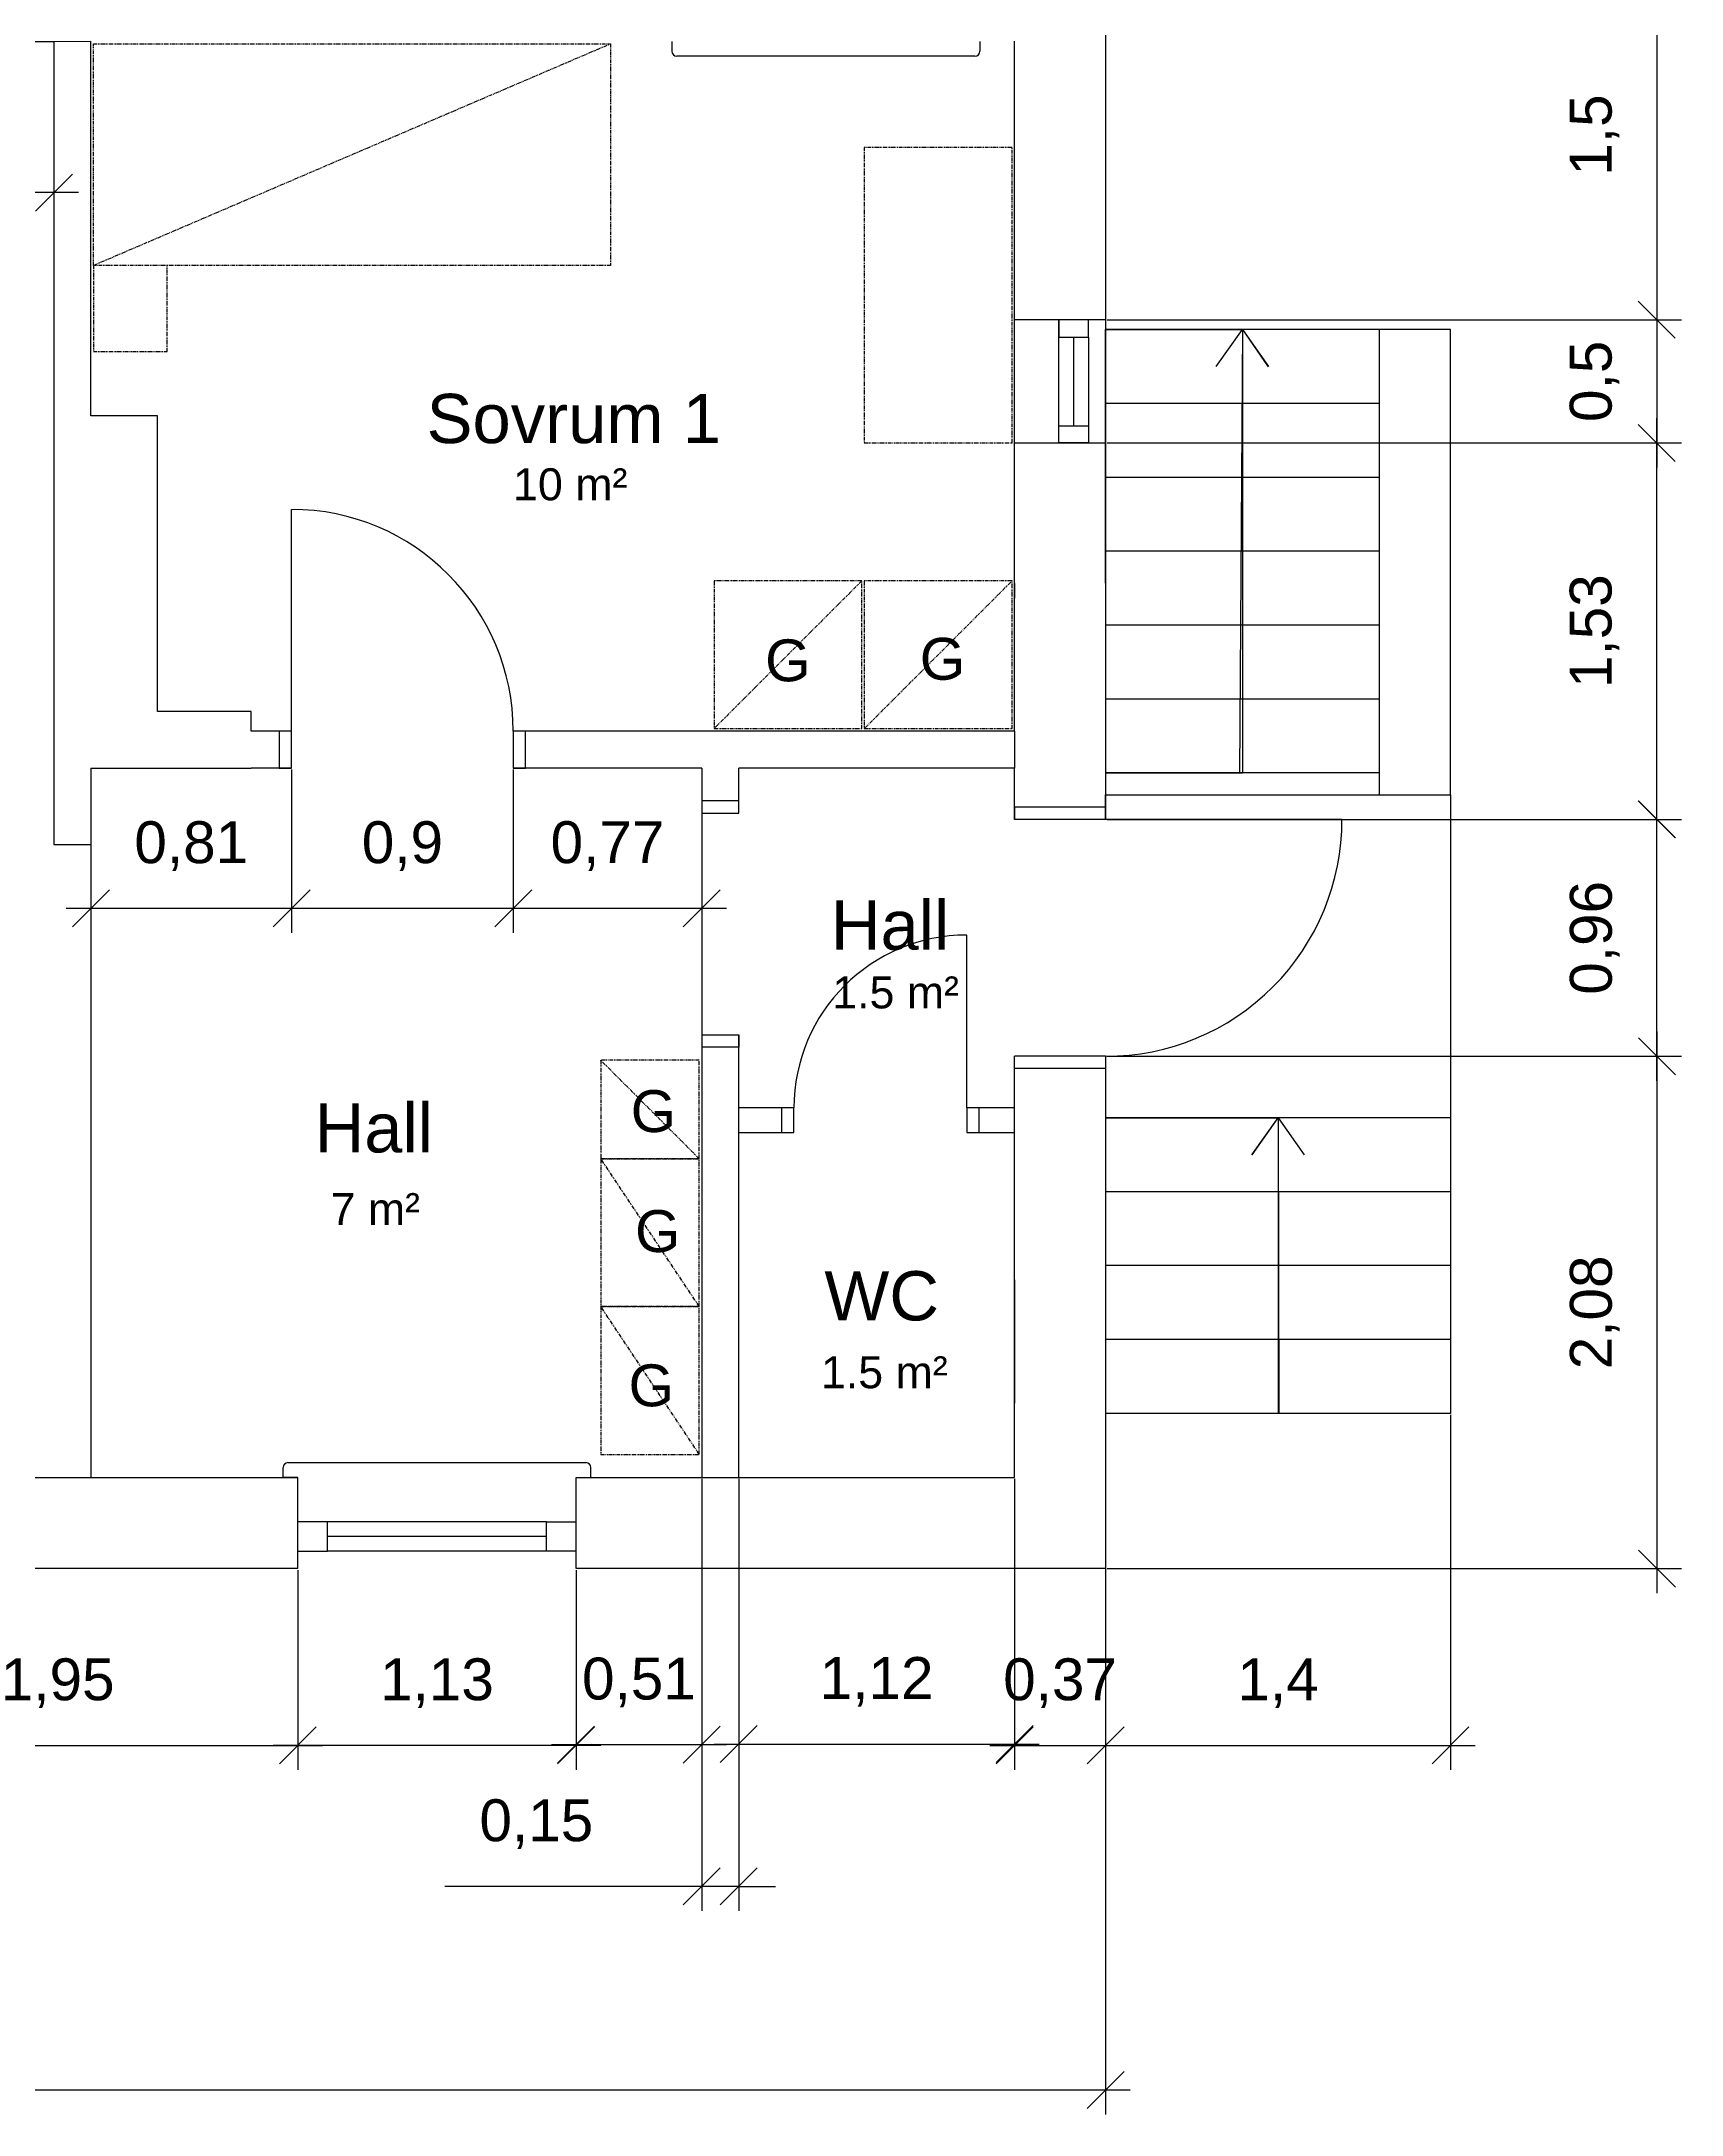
# Model space of a CAD drawing. Header units: millimetres. Extents: x -60009 to 113281, y -58228 to 411188.
# Drawn here: x 14260 to 20919, y 59841 to 68257 of the extents above; entities that cross this region are included whole.
import ezdxf

# ---------------------------------------------------------------- set-up
doc = ezdxf.new("R2010")
doc.units = ezdxf.units.MM
doc.linetypes.add('ACAD_ISO02W100', pattern=[15, 12, -3])
doc.linetypes.add('PHANTOM2', pattern=[31.75, 15.875, -3.175, 3.175, -3.175, 3.175, -3.175])
doc.layers.get('0').update_dxf_attribs({"color": 1})
for name, color, linetype in [('Grundritningar', 1, 'Continuous'), ('Mått', 4, 'Continuous'), ('Möbler', 4, 'PHANTOM2'), ('Rumsangivelser', 7, 'Continuous'), ('Rumsavdelare', 4, 'FENCELINE1')]:
    doc.layers.add(name, color=color, linetype=linetype)
doc.styles.get("Standard").update_dxf_attribs({"font": 'Arial.ttf', "height": 170})
doc.linetypes.add('FENCELINE1', pattern='A,6.35,-2.54,[133,ltypeshp.shx,S=2.54,R=0,X=-2.54,Y=0],-2.54,25.4', length=36.83)
doc.dimstyles.new('Egen dimension', dxfattribs={"dimscale": 10, "dimtxt": 2.5, "dimasz": 15, "dimexe": 10, "dimexo": 0.625, "dimgap": 15, "dimtad": 1, "dimlfac": 0.001, "dimtxsty": 'Standard', "dimblk": 'OBLIQUE', "dimblk1": 'OBLIQUE', "dimblk2": 'OBLIQUE', "dimcen": 20, "dimdle": 10, "dimadec": 0, "dimazin": 0, "dimtfac": 1, "dimtmove": 0, "dimatfit": 3, "dimldrblk": 'OPEN90', "dimfxl": 1, "dimarcsym": 0})
doc.dimstyles.new('ISO-25', dxfattribs={"dimscale": 10, "dimtxt": 2.5, "dimasz": 15, "dimexe": 10, "dimexo": 0.625, "dimgap": 15, "dimtad": 1, "dimlfac": 0.001, "dimtxsty": 'Standard', "dimblk": 'OBLIQUE', "dimblk1": 'OBLIQUE', "dimblk2": 'OBLIQUE', "dimcen": 20, "dimdle": 10, "dimadec": 0, "dimazin": 0, "dimtfac": 1, "dimtmove": 0, "dimatfit": 3, "dimldrblk": 'OPEN90', "dimfxl": 1, "dimarcsym": 0})

# ---------------------------------------------------------------- blocks, each defined once
blk = doc.blocks.new('_Oblique')
at = {"color": 0, "linetype": 'ByBlock', "lineweight": -2}
blk.add_line((-0.5, -0.5), (0.5, 0.5), dxfattribs=at)
blk = doc.blocks.new('*D152')
at = {"layer": 'Defpoints', "color": 0, "transparency": 16777216}
for p in [(5301.1, 62057.5), (18581.1, 62057.5), (18581.1, 59940.8)]:
    blk.add_point(p, dxfattribs=at)
at = {"layer": 'Mått', "color": 0, "lineweight": -2, "transparency": 16777216}
for p, q in [((5301.1, 62051.2), (5301.1, 59840.8)), ((18581.1, 62051.2), (18581.1, 59840.8)), ((5201.1, 59940.8), (18681.1, 59940.8))]:
    blk.add_line(p, q, dxfattribs=at)
at = {"layer": 'Mått', "color": 0, "lineweight": -2, "transparency": 16777216, "xscale": 150, "yscale": 150, "zscale": 150, "rotation": 180}
blk.add_blockref('_Oblique', (5301.1, 59940.8), dxfattribs=at)
at = {"layer": 'Mått', "color": 0, "lineweight": -2, "transparency": 16777216, "xscale": 150, "yscale": 150, "zscale": 150}
blk.add_blockref('_Oblique', (18581.1, 59940.8), dxfattribs=at)
at = {"layer": 'Mått', "color": 0, "transparency": 16777216, "insert": (11941.1, 60193.2), "char_height": 170, "attachment_point": 5}
blk.add_mtext('13,28', dxfattribs=at)
blk = doc.blocks.new('_Open90')
at = {"color": 0, "linetype": 'ByBlock', "lineweight": -2}
for p, q in [((0, 0), (-1, 0)), ((-0.5, 0.5), (0, 0)), ((0, 0), (-0.5, -0.5))]:
    blk.add_line(p, q, dxfattribs=at)
blk = doc.blocks.new('*D153')
at = {"layer": 'Defpoints', "color": 0, "transparency": 16777216}
for p in [(18581.1, 64137.5), (18581.1, 62057.5), (20819.2, 62057.5)]:
    blk.add_point(p, dxfattribs=at)
at = {"layer": 'Mått', "color": 0, "lineweight": -2, "transparency": 16777216}
for p, q in [((20819.2, 64237.5), (20819.2, 61957.5)), ((18587.3, 64137.5), (20919.2, 64137.5)), ((18587.3, 62057.5), (20919.2, 62057.5))]:
    blk.add_line(p, q, dxfattribs=at)
at = {"layer": 'Mått', "color": 0, "lineweight": -2, "transparency": 16777216, "xscale": 150, "yscale": 150, "zscale": 150}
for p, rotation in [((20819.2, 64137.5), 90), ((20819.2, 62057.5), 270)]:
    blk.add_blockref('_Oblique', p, dxfattribs=dict(at, rotation=rotation))
at = {"layer": 'Mått', "color": 0, "transparency": 16777216, "insert": (20566.9, 63097.5), "char_height": 170, "attachment_point": 5, "rotation": 90}
blk.add_mtext('2,08', dxfattribs=at)
blk = doc.blocks.new('*D156')
at = {"layer": 'Defpoints', "color": 0, "transparency": 16777216}
for p in [(13091.1, 68257.5), (14311.1, 68257.5), (13091.1, 67643.9)]:
    blk.add_point(p, dxfattribs=at)
at = {"layer": 'Mått', "color": 0, "lineweight": -2, "transparency": 16777216}
for p, q in [((13091.1, 68251.2), (13091.1, 67543.9)), ((14311.1, 68251.2), (14311.1, 67543.9)), ((14411.1, 67643.9), (12991.1, 67643.9))]:
    blk.add_line(p, q, dxfattribs=at)
at = {"layer": 'Mått', "color": 0, "lineweight": -2, "transparency": 16777216, "xscale": 150, "yscale": 150, "zscale": 150, "rotation": 180}
blk.add_blockref('_Oblique', (13091.1, 67643.9), dxfattribs=at)
at = {"layer": 'Mått', "color": 0, "lineweight": -2, "transparency": 16777216, "xscale": 150, "yscale": 150, "zscale": 150}
blk.add_blockref('_Oblique', (14311.1, 67643.9), dxfattribs=at)
at = {"layer": 'Mått', "color": 0, "transparency": 16777216, "insert": (13701.1, 67896.3), "char_height": 170, "attachment_point": 5}
blk.add_mtext('1,22', dxfattribs=at)
blk = doc.blocks.new('*D160')
at = {"layer": 'Defpoints', "color": 0, "transparency": 16777216}
for p in [(18581.1, 62687.5), (19981.1, 62687.5), (19981.1, 61339.7)]:
    blk.add_point(p, dxfattribs=at)
at = {"layer": 'Mått', "color": 0, "lineweight": -2, "transparency": 16777216}
for p, q in [((18581.1, 62681.2), (18581.1, 61239.7)), ((19981.1, 62681.2), (19981.1, 61239.7)), ((18481.1, 61339.7), (20081.1, 61339.7))]:
    blk.add_line(p, q, dxfattribs=at)
at = {"layer": 'Mått', "color": 0, "lineweight": -2, "transparency": 16777216, "xscale": 150, "yscale": 150, "zscale": 150, "rotation": 180}
blk.add_blockref('_Oblique', (18581.1, 61339.7), dxfattribs=at)
at = {"layer": 'Mått', "color": 0, "lineweight": -2, "transparency": 16777216, "xscale": 150, "yscale": 150, "zscale": 150}
blk.add_blockref('_Oblique', (19981.1, 61339.7), dxfattribs=at)
at = {"layer": 'Mått', "color": 0, "transparency": 16777216, "insert": (19281.1, 61592.1), "char_height": 170, "attachment_point": 5}
blk.add_mtext('1,4', dxfattribs=at)
blk = doc.blocks.new('*D162')
at = {"layer": 'Defpoints', "color": 0, "transparency": 16777216}
for p in [(19981.1, 65099), (20819.2, 65099), (19981.1, 64137.5)]:
    blk.add_point(p, dxfattribs=at)
at = {"layer": 'Mått', "color": 0, "lineweight": -2, "transparency": 16777216}
for p, q in [((20819.2, 64037.5), (20819.2, 65199)), ((19987.3, 65099), (20919.2, 65099)), ((19987.3, 64137.5), (20919.2, 64137.5))]:
    blk.add_line(p, q, dxfattribs=at)
at = {"layer": 'Mått', "color": 0, "lineweight": -2, "transparency": 16777216, "xscale": 150, "yscale": 150, "zscale": 150}
for p, rotation in [((20819.2, 65099), 90), ((20819.2, 64137.5), 270)]:
    blk.add_blockref('_Oblique', p, dxfattribs=dict(at, rotation=rotation))
at = {"layer": 'Mått', "color": 0, "transparency": 16777216, "insert": (20566.9, 64618.3), "char_height": 170, "attachment_point": 5, "rotation": 90}
blk.add_mtext('0,96', dxfattribs=at)
blk = doc.blocks.new('*D167')
at = {"layer": 'Defpoints', "color": 0, "transparency": 16777216}
for p in [(13351.1, 62057.5), (15301.1, 62057.5), (15301.1, 61339.7)]:
    blk.add_point(p, dxfattribs=at)
at = {"layer": 'Mått', "color": 0, "lineweight": -2, "transparency": 16777216}
for p, q in [((13351.1, 62051.2), (13351.1, 61239.7)), ((15301.1, 62051.2), (15301.1, 61239.7)), ((13251.1, 61339.7), (15401.1, 61339.7))]:
    blk.add_line(p, q, dxfattribs=at)
at = {"layer": 'Mått', "color": 0, "lineweight": -2, "transparency": 16777216, "xscale": 150, "yscale": 150, "zscale": 150, "rotation": 180}
blk.add_blockref('_Oblique', (13351.1, 61339.7), dxfattribs=at)
at = {"layer": 'Mått', "color": 0, "lineweight": -2, "transparency": 16777216, "xscale": 150, "yscale": 150, "zscale": 150}
blk.add_blockref('_Oblique', (15301.1, 61339.7), dxfattribs=at)
at = {"layer": 'Mått', "color": 0, "transparency": 16777216, "insert": (14326.1, 61592), "char_height": 170, "attachment_point": 5}
blk.add_mtext('1,95', dxfattribs=at)
blk = doc.blocks.new('*D168')
at = {"layer": 'Defpoints', "color": 0, "transparency": 16777216}
for p in [(15301.1, 62057.5), (16431.1, 62057.5), (16431.1, 61339.8)]:
    blk.add_point(p, dxfattribs=at)
at = {"layer": 'Mått', "color": 0, "lineweight": -2, "transparency": 16777216}
for p, q in [((15301.1, 62051.2), (15301.1, 61239.8)), ((16431.1, 62051.2), (16431.1, 61239.8)), ((15201.1, 61339.8), (16531.1, 61339.8))]:
    blk.add_line(p, q, dxfattribs=at)
at = {"layer": 'Mått', "color": 0, "lineweight": -2, "transparency": 16777216, "xscale": 150, "yscale": 150, "zscale": 150, "rotation": 180}
blk.add_blockref('_Oblique', (15301.1, 61339.8), dxfattribs=at)
at = {"layer": 'Mått', "color": 0, "lineweight": -2, "transparency": 16777216, "xscale": 150, "yscale": 150, "zscale": 150}
blk.add_blockref('_Oblique', (16431.1, 61339.8), dxfattribs=at)
at = {"layer": 'Mått', "color": 0, "transparency": 16777216, "insert": (15866.1, 61592.2), "char_height": 170, "attachment_point": 5}
blk.add_mtext('1,13', dxfattribs=at)
blk = doc.blocks.new('*D169')
at = {"layer": 'Defpoints', "color": 0, "transparency": 16777216}
for p in [(16941.1, 62427.5), (16431.1, 62057.5), (16941.1, 61342.7)]:
    blk.add_point(p, dxfattribs=at)
at = {"layer": 'Mått', "color": 0, "lineweight": -2, "transparency": 16777216}
for p, q in [((16941.1, 62421.2), (16941.1, 61242.7)), ((16431.1, 62051.2), (16431.1, 61242.7)), ((16331.1, 61342.7), (17041.1, 61342.7))]:
    blk.add_line(p, q, dxfattribs=at)
at = {"layer": 'Mått', "color": 0, "lineweight": -2, "transparency": 16777216, "xscale": 150, "yscale": 150, "zscale": 150, "rotation": 180}
blk.add_blockref('_Oblique', (16431.1, 61342.7), dxfattribs=at)
at = {"layer": 'Mått', "color": 0, "lineweight": -2, "transparency": 16777216, "xscale": 150, "yscale": 150, "zscale": 150}
blk.add_blockref('_Oblique', (16941.1, 61342.7), dxfattribs=at)
at = {"layer": 'Mått', "color": 0, "transparency": 16777216, "insert": (16686.1, 61595.1), "char_height": 170, "attachment_point": 5}
blk.add_mtext('0,51', dxfattribs=at)
blk = doc.blocks.new('*D172')
at = {"layer": 'Defpoints', "color": 0, "transparency": 16777216}
for p in [(16941.1, 62427.5), (17091.1, 62427.5), (17091.1, 60767.3)]:
    blk.add_point(p, dxfattribs=at)
at = {"layer": 'Mått', "color": 0, "lineweight": -2, "transparency": 16777216}
for p, q in [((16941.1, 62421.2), (16941.1, 60667.3)), ((17091.1, 62421.2), (17091.1, 60667.3)), ((16941.1, 60767.3), (15898.1, 60767.3)), ((17091.1, 60767.3), (16941.1, 60767.3)), ((17091.1, 60767.3), (17241.1, 60767.3))]:
    blk.add_line(p, q, dxfattribs=at)
at = {"layer": 'Mått', "color": 0, "lineweight": -2, "transparency": 16777216, "xscale": 150, "yscale": 150, "zscale": 150}
blk.add_blockref('_Oblique', (16941.1, 60767.3), dxfattribs=at)
at = {"layer": 'Mått', "color": 0, "lineweight": -2, "transparency": 16777216, "xscale": 150, "yscale": 150, "zscale": 150, "rotation": 180}
blk.add_blockref('_Oblique', (17091.1, 60767.3), dxfattribs=at)
at = {"layer": 'Mått', "color": 0, "transparency": 16777216, "insert": (16269.6, 61019.7), "char_height": 170, "attachment_point": 5}
blk.add_mtext('0,15', dxfattribs=at)
blk = doc.blocks.new('*D173')
at = {"layer": 'Defpoints', "color": 0, "transparency": 16777216}
for p in [(17091.1, 62427.5), (18211.1, 62427.5), (18211.1, 61345)]:
    blk.add_point(p, dxfattribs=at)
at = {"layer": 'Mått', "color": 0, "lineweight": -2, "transparency": 16777216}
for p, q in [((17091.1, 62421.2), (17091.1, 61245)), ((18211.1, 62421.2), (18211.1, 61245)), ((16991.1, 61345), (18311.1, 61345))]:
    blk.add_line(p, q, dxfattribs=at)
at = {"layer": 'Mått', "color": 0, "lineweight": -2, "transparency": 16777216, "xscale": 150, "yscale": 150, "zscale": 150, "rotation": 180}
blk.add_blockref('_Oblique', (17091.1, 61345), dxfattribs=at)
at = {"layer": 'Mått', "color": 0, "lineweight": -2, "transparency": 16777216, "xscale": 150, "yscale": 150, "zscale": 150}
blk.add_blockref('_Oblique', (18211.1, 61345), dxfattribs=at)
at = {"layer": 'Mått', "color": 0, "transparency": 16777216, "insert": (17651.1, 61597.4), "char_height": 170, "attachment_point": 5}
blk.add_mtext('1,12', dxfattribs=at)
blk = doc.blocks.new('*D174')
at = {"layer": 'Defpoints', "color": 0, "transparency": 16777216}
for p in [(18211.1, 62057.5), (18581.1, 62057.5), (18581.1, 61339.7)]:
    blk.add_point(p, dxfattribs=at)
at = {"layer": 'Mått', "color": 0, "lineweight": -2, "transparency": 16777216}
for p, q in [((18211.1, 62051.2), (18211.1, 61239.7)), ((18581.1, 62051.2), (18581.1, 61239.7)), ((18111.1, 61339.7), (18681.1, 61339.7))]:
    blk.add_line(p, q, dxfattribs=at)
at = {"layer": 'Mått', "color": 0, "lineweight": -2, "transparency": 16777216, "xscale": 150, "yscale": 150, "zscale": 150, "rotation": 180}
blk.add_blockref('_Oblique', (18211.1, 61339.7), dxfattribs=at)
at = {"layer": 'Mått', "color": 0, "lineweight": -2, "transparency": 16777216, "xscale": 150, "yscale": 150, "zscale": 150}
blk.add_blockref('_Oblique', (18581.1, 61339.7), dxfattribs=at)
at = {"layer": 'Mått', "color": 0, "transparency": 16777216, "insert": (18396.1, 61592.1), "char_height": 170, "attachment_point": 5}
blk.add_mtext('0,37', dxfattribs=at)
blk = doc.blocks.new('*D178')
at = {"layer": 'Defpoints', "color": 0, "ltscale": 100, "transparency": 16777216}
for p in [(18581.1, 68627.5), (18581.1, 67127.5), (20818.8, 67127.5)]:
    blk.add_point(p, dxfattribs=at)
at = {"layer": 'Mått', "color": 0, "lineweight": -2, "ltscale": 100, "transparency": 16777216}
for p, q in [((20818.8, 68727.5), (20818.8, 67027.5)), ((18587.3, 68627.5), (20918.8, 68627.5)), ((18587.3, 67127.5), (20918.8, 67127.5))]:
    blk.add_line(p, q, dxfattribs=at)
at = {"layer": 'Mått', "color": 0, "lineweight": -2, "ltscale": 100, "transparency": 16777216, "xscale": 150, "yscale": 150, "zscale": 150}
for p, rotation in [((20818.8, 68627.5), 90), ((20818.8, 67127.5), 270)]:
    blk.add_blockref('_Oblique', p, dxfattribs=dict(at, rotation=rotation))
at = {"layer": 'Mått', "color": 0, "ltscale": 100, "transparency": 16777216, "insert": (20566.4, 67877.5), "char_height": 170, "attachment_point": 5, "rotation": 90}
blk.add_mtext('1,5', dxfattribs=at)
blk = doc.blocks.new('*D179')
at = {"layer": 'Defpoints', "color": 0, "ltscale": 100, "transparency": 16777216}
for p in [(18581.1, 67127.5), (18581.1, 66627.5), (20818.6, 66627.5)]:
    blk.add_point(p, dxfattribs=at)
at = {"layer": 'Mått', "color": 0, "lineweight": -2, "ltscale": 100, "transparency": 16777216}
for p, q in [((20818.6, 67227.5), (20818.6, 66527.5)), ((18587.3, 67127.5), (20918.6, 67127.5)), ((18587.3, 66627.5), (20918.6, 66627.5))]:
    blk.add_line(p, q, dxfattribs=at)
at = {"layer": 'Mått', "color": 0, "lineweight": -2, "ltscale": 100, "transparency": 16777216, "xscale": 150, "yscale": 150, "zscale": 150}
for p, rotation in [((20818.6, 67127.5), 90), ((20818.6, 66627.5), 270)]:
    blk.add_blockref('_Oblique', p, dxfattribs=dict(at, rotation=rotation))
at = {"layer": 'Mått', "color": 0, "ltscale": 100, "transparency": 16777216, "insert": (20566.2, 66877.5), "char_height": 170, "attachment_point": 5, "rotation": 90}
blk.add_mtext('0,5', dxfattribs=at)
blk = doc.blocks.new('*D180')
at = {"layer": 'Defpoints', "color": 0, "ltscale": 100, "transparency": 16777216}
for p in [(18581.1, 66627.5), (20818.4, 66627.5), (18581.1, 65099)]:
    blk.add_point(p, dxfattribs=at)
at = {"layer": 'Mått', "color": 0, "lineweight": -2, "ltscale": 100, "transparency": 16777216}
for p, q in [((20818.4, 64999), (20818.4, 66727.5)), ((18587.3, 66627.5), (20918.4, 66627.5)), ((18587.3, 65099), (20918.4, 65099))]:
    blk.add_line(p, q, dxfattribs=at)
at = {"layer": 'Mått', "color": 0, "lineweight": -2, "ltscale": 100, "transparency": 16777216, "xscale": 150, "yscale": 150, "zscale": 150}
for p, rotation in [((20818.4, 66627.5), 90), ((20818.4, 65099), 270)]:
    blk.add_blockref('_Oblique', p, dxfattribs=dict(at, rotation=rotation))
at = {"layer": 'Mått', "color": 0, "ltscale": 100, "transparency": 16777216, "insert": (20566, 65863.3), "char_height": 170, "attachment_point": 5, "rotation": 90}
blk.add_mtext('1,53', dxfattribs=at)
blk = doc.blocks.new('*D181')
at = {"layer": 'Defpoints', "color": 0, "linetype": 'ACAD_ISO02W100', "ltscale": 100, "transparency": 16777216}
for p in [(14461.1, 65307.5), (15275.8, 65307.5), (15275.8, 64738.2)]:
    blk.add_point(p, dxfattribs=at)
at = {"layer": 'Mått', "color": 0, "linetype": 'ACAD_ISO02W100', "lineweight": -2, "ltscale": 100, "transparency": 16777216}
for p, q in [((14461.1, 65301.2), (14461.1, 64638.2)), ((15275.8, 65301.2), (15275.8, 64638.2)), ((14361.1, 64738.2), (15375.8, 64738.2))]:
    blk.add_line(p, q, dxfattribs=at)
at = {"layer": 'Mått', "color": 0, "linetype": 'ACAD_ISO02W100', "lineweight": -2, "ltscale": 100, "transparency": 16777216, "xscale": 150, "yscale": 150, "zscale": 150, "rotation": 180}
blk.add_blockref('_Oblique', (14461.1, 64738.2), dxfattribs=at)
at = {"layer": 'Mått', "color": 0, "linetype": 'ACAD_ISO02W100', "lineweight": -2, "ltscale": 100, "transparency": 16777216, "xscale": 150, "yscale": 150, "zscale": 150}
blk.add_blockref('_Oblique', (15275.8, 64738.2), dxfattribs=at)
at = {"layer": 'Mått', "color": 0, "linetype": 'ACAD_ISO02W100', "ltscale": 100, "transparency": 16777216, "insert": (14868.5, 64990.6), "char_height": 170, "attachment_point": 5}
blk.add_mtext('0,81', dxfattribs=at)
blk = doc.blocks.new('*D182')
at = {"layer": 'Defpoints', "color": 0, "linetype": 'ACAD_ISO02W100', "ltscale": 100, "transparency": 16777216}
for p in [(15275.8, 65307.5), (16175.8, 65307.5), (16175.8, 64738.2)]:
    blk.add_point(p, dxfattribs=at)
at = {"layer": 'Mått', "color": 0, "linetype": 'ACAD_ISO02W100', "lineweight": -2, "ltscale": 100, "transparency": 16777216}
for p, q in [((15275.8, 65301.2), (15275.8, 64638.2)), ((16175.8, 65301.2), (16175.8, 64638.2)), ((15175.8, 64738.2), (16275.8, 64738.2))]:
    blk.add_line(p, q, dxfattribs=at)
at = {"layer": 'Mått', "color": 0, "linetype": 'ACAD_ISO02W100', "lineweight": -2, "ltscale": 100, "transparency": 16777216, "xscale": 150, "yscale": 150, "zscale": 150, "rotation": 180}
blk.add_blockref('_Oblique', (15275.8, 64738.2), dxfattribs=at)
at = {"layer": 'Mått', "color": 0, "linetype": 'ACAD_ISO02W100', "lineweight": -2, "ltscale": 100, "transparency": 16777216, "xscale": 150, "yscale": 150, "zscale": 150}
blk.add_blockref('_Oblique', (16175.8, 64738.2), dxfattribs=at)
at = {"layer": 'Mått', "color": 0, "linetype": 'ACAD_ISO02W100', "ltscale": 100, "transparency": 16777216, "insert": (15725.8, 64990.6), "char_height": 170, "attachment_point": 5}
blk.add_mtext('0,9', dxfattribs=at)
blk = doc.blocks.new('*D183')
at = {"layer": 'Defpoints', "color": 0, "linetype": 'ACAD_ISO02W100', "ltscale": 100, "transparency": 16777216}
for p in [(16175.8, 65307.5), (16941.1, 65307.5), (16941.1, 64738.3)]:
    blk.add_point(p, dxfattribs=at)
at = {"layer": 'Mått', "color": 0, "linetype": 'ACAD_ISO02W100', "lineweight": -2, "ltscale": 100, "transparency": 16777216}
for p, q in [((16175.8, 65301.2), (16175.8, 64638.3)), ((16941.1, 65301.2), (16941.1, 64638.3)), ((16075.8, 64738.3), (17041.1, 64738.3))]:
    blk.add_line(p, q, dxfattribs=at)
at = {"layer": 'Mått', "color": 0, "linetype": 'ACAD_ISO02W100', "lineweight": -2, "ltscale": 100, "transparency": 16777216, "xscale": 150, "yscale": 150, "zscale": 150, "rotation": 180}
blk.add_blockref('_Oblique', (16175.8, 64738.3), dxfattribs=at)
at = {"layer": 'Mått', "color": 0, "linetype": 'ACAD_ISO02W100', "lineweight": -2, "ltscale": 100, "transparency": 16777216, "xscale": 150, "yscale": 150, "zscale": 150}
blk.add_blockref('_Oblique', (16941.1, 64738.3), dxfattribs=at)
at = {"layer": 'Mått', "color": 0, "linetype": 'ACAD_ISO02W100', "ltscale": 100, "transparency": 16777216, "insert": (16558.5, 64990.7), "char_height": 170, "attachment_point": 5}
blk.add_mtext('0,77', dxfattribs=at)

msp = doc.modelspace()

# ---------------------------------------------------------------- linework, layer by layer
at = {"layer": 'Grundritningar', "ltscale": 100}
msp.add_line((13091.093, 68257.495), (14311.093, 68257.495), dxfattribs=at)
at = {"layer": 'Grundritningar'}
for p, q in [((14311.093, 68257.495), (14461.093, 68258.331)), ((14311.093, 68257.495), (14311.093, 64997.495)), ((14461.093, 66737.495), (14461.093, 68258.331)), ((16820.017, 68257.495), (16820.017, 68217.495)), ((18050.017, 68197.495), (16840.017, 68197.495)), ((18070.017, 68257.495), (18070.017, 68217.495)), ((18211.093, 67657.495), (18211.093, 68258.331)), ((18211.093, 65457.495), (18211.093, 67657.495)), ((18211.093, 65457.495), (18211.093, 67657.495)), ((18211.093, 67426.659), (18211.093, 67486.659)), ((18581.093, 67127.495), (18211.093, 67127.495)), ((18391.093, 66627.495), (18391.093, 67127.495)), ((18391.093, 67127.495), (18391.093, 67057.495)), ((18511.093, 67057.495), (18511.093, 67127.495)), ((19691.093, 67087.495), (18581.093, 67087.495)), ((18581.093, 66057.495), (18581.093, 67087.495)), ((18581.093, 67087.495), (19136.093, 67087.495)), ((19981.093, 67087.495), (19691.093, 67087.495)), ((19691.093, 67087.495), (19691.093, 65199.049)), ((19691.093, 67087.495), (19691.093, 66787.495)), ((19981.093, 65199.049), (19981.093, 67087.495)), ((18391.093, 67057.495), (18511.093, 67057.495)), ((18451.093, 67057.495), (18451.093, 66697.495)), ((18511.093, 67057.495), (18511.093, 66697.495)), ((19691.093, 66787.495), (18581.093, 66787.495)), ((19691.093, 66787.495), (19691.093, 66487.495)), ((14731.093, 66737.495), (14461.093, 66737.495)), ((14731.093, 65537.495), (14731.093, 66737.495)), ((18391.093, 66627.495), (18391.093, 66697.495)), ((18391.093, 66697.495), (18511.093, 66697.495)), ((18511.093, 66697.495), (18511.093, 66627.495)), ((18211.093, 66627.495), (18581.093, 66627.495)), ((18511.093, 66627.495), (18391.093, 66627.495)), ((19691.093, 66487.495), (18581.093, 66487.495)), ((19691.093, 66487.495), (19691.093, 66187.495)), ((15275.82, 65457.495), (15275.82, 66357.495)), ((19691.093, 66187.495), (18581.093, 66187.495)), ((19691.093, 66187.495), (19691.093, 65887.495)), ((18211.093, 66057.495), (18211.093, 65997.495)), ((19691.093, 65887.495), (18581.093, 65887.495)), ((19691.093, 65887.495), (19691.093, 65587.495)), ((19691.093, 65587.495), (18581.093, 65587.495)), ((19691.093, 65587.495), (19691.093, 65287.495)), ((15111.093, 65537.495), (14731.093, 65537.495)), ((15111.093, 65457.495), (15111.093, 65537.495)), ((15275.82, 65457.495), (15111.093, 65457.495)), ((15275.82, 65457.495), (15225.82, 65457.495)), ((15225.82, 65457.495), (15225.82, 65307.495)), ((15275.82, 65307.495), (15275.82, 65457.495)), ((18211.093, 65457.495), (16175.82, 65457.495)), ((16175.82, 65457.495), (16175.82, 65307.495)), ((16225.82, 65457.495), (16175.82, 65457.495)), ((16225.82, 65307.495), (16225.82, 65457.495)), ((18211.093, 65457.495), (18211.093, 65307.495)), ((14461.093, 65307.495), (14461.093, 64997.495)), ((14461.093, 65307.495), (15111.093, 65307.495)), ((15275.82, 65307.495), (15111.093, 65307.495)), ((15225.82, 65307.495), (15275.82, 65307.495)), ((16941.093, 65307.495), (16175.82, 65307.495)), ((16175.82, 65307.495), (16225.82, 65307.495)), ((16941.093, 65307.495), (16941.093, 65124.521)), ((17091.093, 65124.521), (17091.093, 65307.495)), ((18211.093, 65307.495), (17091.093, 65307.495)), ((18211.093, 65099.049), (18211.093, 65307.495)), ((19691.093, 65287.495), (18581.093, 65287.495)), ((18581.093, 65287.495), (19136.093, 65287.495)), ((17091.093, 65174.521), (16941.093, 65174.521)), ((16941.093, 65174.521), (16941.093, 65124.521)), ((17091.093, 65124.521), (17091.093, 65174.521)), ((18581.093, 65149.049), (18211.093, 65149.049)), ((18211.093, 65149.049), (18211.093, 65099.049)), ((18581.093, 65099.049), (18581.093, 65199.049)), ((18581.093, 65199.049), (19981.093, 65199.049)), ((18581.093, 65099.049), (18581.093, 65149.049)), ((19981.093, 65199.049), (19981.093, 63887.495)), ((16941.093, 65124.521), (17091.093, 65124.521)), ((18581.093, 65099.049), (18211.093, 65099.049)), ((19540.377, 65099.049), (18581.093, 65099.049)), ((14311.093, 64997.495), (14461.093, 64997.495)), ((18017.381, 63927.495), (18017.381, 64629.495)), ((16941.093, 64224.521), (16941.093, 62427.495)), ((16941.093, 64224.521), (17091.093, 64224.521)), ((17091.093, 62427.495), (17091.093, 64224.521)), ((17091.093, 64224.521), (17091.093, 64174.521)), ((17091.093, 64174.521), (16941.093, 64174.521)), ((18211.093, 62427.495), (18211.093, 64137.495)), ((18581.093, 64137.495), (18211.093, 64137.495)), ((18211.093, 64087.495), (18211.093, 64137.495)), ((18581.093, 64137.495), (18581.093, 64087.495)), ((18581.093, 64087.495), (18211.093, 64087.495)), ((17315.381, 63927.495), (17091.093, 63927.495)), ((17315.381, 63927.495), (17265.381, 63927.495)), ((17265.381, 63927.495), (17265.381, 63827.495)), ((17315.381, 63827.495), (17315.381, 63927.495)), ((18211.093, 63927.495), (18017.381, 63927.495)), ((18017.381, 63927.495), (18017.381, 63827.495)), ((18067.381, 63827.495), (18067.381, 63927.495)), ((19981.093, 63887.495), (18581.093, 63887.495)), ((18581.093, 63887.495), (19281.093, 63887.495)), ((19981.093, 63887.495), (19981.093, 63587.495)), ((17091.093, 63827.495), (17315.381, 63827.495)), ((17265.381, 63827.495), (17315.381, 63827.495)), ((18017.381, 63827.495), (18211.093, 63827.495)), ((18017.381, 63827.495), (18067.381, 63827.495)), ((19981.093, 63587.495), (18581.093, 63587.495)), ((19981.093, 63587.495), (19981.093, 63287.495)), ((18211.093, 63229.495), (18211.093, 62729.495)), ((19981.093, 63287.495), (18581.093, 63287.495)), ((19981.093, 63287.495), (19981.093, 62987.495)), ((19981.093, 62987.495), (18581.093, 62987.495)), ((19981.093, 62987.495), (19981.093, 62687.495)), ((19981.093, 62687.495), (18581.093, 62687.495)), ((15241.093, 62427.495), (15241.093, 62467.495)), ((15261.093, 62487.495), (16471.093, 62487.495)), ((16491.093, 62427.495), (16491.093, 62467.495)), ((13351.093, 62427.495), (15301.093, 62427.495)), ((15301.093, 62427.495), (15241.093, 62427.495)), ((15301.093, 62057.495), (15301.093, 62427.495)), ((16431.093, 62427.495), (16941.093, 62427.495)), ((16431.093, 62057.495), (16431.093, 62427.495)), ((16431.093, 62427.495), (16491.093, 62427.495)), ((16941.093, 62427.495), (17091.093, 62427.495)), ((17091.093, 62427.495), (18211.093, 62427.495)), ((15421.093, 62247.495), (15301.093, 62247.495)), ((15421.093, 62127.495), (15421.093, 62247.495)), ((16311.093, 62247.495), (15421.093, 62247.495)), ((16311.093, 62127.495), (16311.093, 62247.495)), ((16311.093, 62247.495), (16431.093, 62247.495)), ((15301.093, 62057.495), (15301.093, 62127.495)), ((15301.093, 62127.495), (15421.093, 62127.495)), ((16311.093, 62187.495), (15421.093, 62187.495)), ((16311.093, 62127.495), (15421.093, 62127.495)), ((16431.093, 62127.495), (16311.093, 62127.495))]:
    msp.add_line(p, q, dxfattribs=at)
for points in [[(18581.093, 68627.495), (18581.093, 65099.049)], [(18581.093, 64137.495), (18581.093, 62057.495), (16431.093, 62057.495)], [(15301.093, 62057.495), (13351.093, 62057.495)]]:
    msp.add_lwpolyline(points, dxfattribs=at)
for centre, radius, start, end in [((16840.017, 68217.495), 20, 180, 270), ((18050.017, 68217.495), 20, 270, 0), ((15275.82, 65457.495), 900, 0, 90), ((18581.891, 65095.986), 958.491, 269.95234, 0.1831397), ((18017.381, 63927.495), 702, 90, 180), ((15261.093, 62467.495), 20, 90, 180), ((16471.093, 62467.495), 20, 0, 90)]:
    msp.add_arc(centre, radius, start, end, dxfattribs=at)
at = {"layer": 'Möbler'}
for p, q in [((14471.093, 68248.331), (16571.093, 68248.331)), ((14471.093, 67348.331), (14471.093, 68248.331)), ((14471.093, 67348.331), (16571.093, 68248.331)), ((16571.093, 68248.331), (16571.093, 67348.331)), ((18201.093, 67827.495), (17601.093, 67827.495)), ((17601.093, 67827.495), (17601.093, 66627.495)), ((18201.093, 66627.495), (18201.093, 67827.495)), ((16571.093, 67348.331), (14471.093, 67348.331)), ((14471.093, 67348.331), (14471.093, 66998.331)), ((14771.093, 66998.331), (14771.093, 67348.331)), ((14471.093, 66998.331), (14771.093, 66998.331)), ((17601.093, 66627.495), (18201.093, 66627.495)), ((17591.093, 66067.495), (16991.093, 66067.495)), ((16991.093, 66067.495), (16991.093, 65467.495)), ((17591.093, 66067.495), (16991.093, 65467.495)), ((17591.093, 65467.495), (17591.093, 66067.495)), ((18201.093, 66067.495), (17601.093, 66067.495)), ((17601.093, 66067.495), (17601.093, 65467.495)), ((17601.093, 65467.495), (18201.093, 66067.495)), ((18201.093, 65467.495), (18201.093, 66067.495)), ((16991.093, 65467.495), (17591.093, 65467.495)), ((17601.093, 65467.495), (18201.093, 65467.495)), ((16931.094, 64121.215), (16531.094, 64121.215)), ((16531.094, 64121.215), (16531.094, 63721.215)), ((16931.094, 63721.215), (16531.094, 64121.215)), ((16931.094, 63721.215), (16931.094, 64121.215)), ((16931.094, 63721.215), (16531.094, 63721.215)), ((16531.094, 63721.215), (16531.094, 63121.215)), ((16931.094, 63121.215), (16531.094, 63721.215)), ((16531.094, 63721.215), (16931.094, 63721.215)), ((16931.094, 63121.215), (16931.094, 63721.215)), ((16931.093, 63121.215), (16531.093, 63121.215)), ((16531.093, 63121.215), (16531.093, 62521.215)), ((16931.093, 62521.215), (16531.093, 63121.215)), ((16531.094, 63121.215), (16931.094, 63121.215)), ((16931.093, 62521.215), (16931.093, 63121.215)), ((16531.093, 62521.215), (16931.093, 62521.215))]:
    msp.add_line(p, q, dxfattribs=at)
at = {"layer": 'Rumsavdelare', "color": 4, "ltscale": 0.05}
for p, q in [((16941.093, 65124.521), (16941.093, 64224.521)), ((14461.093, 64997.495), (14461.093, 62427.495))]:
    msp.add_line(p, q, dxfattribs=at)

# ---------------------------------------------------------------- texts
at = {"layer": 'Möbler', "char_height": 170, "attachment_point": 1}
for heights, insert in [([0], (17198.271, 65829.777)), ([173.943], (17826.244, 65836.146)), ([173.943], (16652.645, 63999.663)), ([173.943], (16670.155, 63512.623)), ([173.943], (16643.873, 62886.278))]:
    msp.add_mtext_dynamic_manual_height_columns('G', width=269.32488, gutter_width=850, heights=heights, dxfattribs=dict(at, insert=insert))
at = {"layer": 'Rumsangivelser'}
for s, height, p in [('Sovrum 1', 200, (15823.982, 66626.751)), ('10 m²', 130, (16175.105, 66394.596)), ('Hall', 200, (17465.283, 64569.816)), ('1.5 m²', 130, (17470.931, 64331.708)), ('Hall', 200, (15368.991, 63746.912)), ('7 m²', 130, (15434.02, 63452.052)), ('WC', 200, (17438.98, 63064.81)), ('1.5 m²', 130, (17425.121, 62789.507))]:
    msp.add_text(s, height=height, dxfattribs=at).set_placement(p)

# ---------------------------------------------------------------- dimensions: what is measured, and where the dimension line sits
at = {"layer": 'Mått', "ltscale": 100}
for base, p1, p2, picture, middle in [((20818.757, 67127.495), (18581.093, 68627.495), (18581.093, 67127.495), '*D178', (20818.757, 67877.495)), ((20818.597, 66627.495), (18581.093, 67127.495), (18581.093, 66627.495), '*D179', (20818.597, 66877.495))]:
    dim = msp.add_linear_dim(base=base, p1=p1, p2=p2, angle=90, dimstyle='Egen dimension', dxfattribs=at)
    dim.commit()
    dim.dimension.update_dxf_attribs({"geometry": picture, "text_midpoint": middle, "dimtype": 160})
at = {"layer": 'Mått'}
for base, p1, p2, picture, middle in [((13091.093, 67643.879), (14311.093, 68257.495), (13091.093, 68257.495), '*D156', (13701.093, 67896.273)), ((18211.093, 61344.984), (17091.093, 62427.495), (18211.093, 62427.495), '*D173', (17651.093, 61597.378)), ((15301.093, 61339.651), (13351.093, 62057.495), (15301.093, 62057.495), '*D167', (14326.093, 61592.045)), ((16431.093, 61339.778), (15301.093, 62057.495), (16431.093, 62057.495), '*D168', (15866.093, 61592.172))]:
    dim = msp.add_linear_dim(base=base, p1=p1, p2=p2, dimstyle='ISO-25', dxfattribs=at)
    dim.commit()
    dim.dimension.update_dxf_attribs({"geometry": picture, "text_midpoint": middle})
at = {"layer": 'Mått', "ltscale": 100}
dim = msp.add_linear_dim(base=(20818.395, 66627.495), p1=(18581.093, 65099.049), p2=(18581.093, 66627.495), angle=90, dimstyle='Egen dimension', dxfattribs=at)
dim.commit()
dim.dimension.update_dxf_attribs({"geometry": '*D180', "text_midpoint": (20566.001, 65863.272)})
at = {"layer": 'Mått', "linetype": 'ACAD_ISO02W100', "ltscale": 100}
for base, p1, p2, picture, middle in [((15275.82, 64738.237), (14461.093, 65307.495), (15275.82, 65307.495), '*D181', (14868.457, 64990.631)), ((16175.82, 64738.237), (15275.82, 65307.495), (16175.82, 65307.495), '*D182', (15725.82, 64990.631)), ((16941.093, 64738.344), (16175.82, 65307.495), (16941.093, 65307.495), '*D183', (16558.457, 64990.738))]:
    dim = msp.add_linear_dim(base=base, p1=p1, p2=p2, dimstyle='Egen dimension', dxfattribs=at)
    dim.commit()
    dim.dimension.update_dxf_attribs({"geometry": picture, "text_midpoint": middle})
at = {"layer": 'Mått'}
dim = msp.add_linear_dim(base=(20819.245, 65099.049), p1=(19981.093, 64137.495), p2=(19981.093, 65099.049), angle=90, dimstyle='ISO-25', dxfattribs=at)
dim.commit()
dim.dimension.update_dxf_attribs({"geometry": '*D162', "text_midpoint": (20566.851, 64618.272)})
dim = msp.add_linear_dim(base=(20819.245, 62057.495), p1=(18581.093, 64137.495), p2=(18581.093, 62057.495), angle=90, dimstyle='ISO-25', dxfattribs=at)
dim.commit()
dim.dimension.update_dxf_attribs({"geometry": '*D153', "text_midpoint": (20819.245, 63097.495), "dimtype": 160})
for base, p1, p2, picture, middle in [((19981.093, 61339.658), (18581.093, 62687.495), (19981.093, 62687.495), '*D160', (19281.093, 61339.658)), ((17091.093, 60767.288), (16941.093, 62427.495), (17091.093, 62427.495), '*D172', (16269.606, 60767.288)), ((16941.093, 61342.672), (16431.093, 62057.495), (16941.093, 62427.495), '*D169', (16686.093, 61342.672)), ((18581.093, 59940.791), (5301.093, 62057.495), (18581.093, 62057.495), '*D152', (11941.093, 59940.791)), ((18581.093, 61339.658), (18211.093, 62057.495), (18581.093, 62057.495), '*D174', (18396.093, 61339.658))]:
    dim = msp.add_linear_dim(base=base, p1=p1, p2=p2, dimstyle='ISO-25', dxfattribs=at)
    dim.commit()
    dim.dimension.update_dxf_attribs({"geometry": picture, "text_midpoint": middle, "dimtype": 160})

# ---------------------------------------------------------------- leaders
at = {"layer": 'Grundritningar'}
for points, override in [([(19136.093, 67087.495), (19124.932, 65287.495)], {"dimldrblk": 'Open90'}), ([(19136.093, 67087.495), (19136.093, 65287.495)], {"dimscale": 10, "dimldrblk": 'Open90'}), ([(19281.093, 63887.495), (19281.093, 62687.495)], {"dimscale": 10, "dimldrblk": 'Open90'}), ([(19281.093, 63887.495), (19284.588, 62687.495)], {"dimldrblk": 'Open90'})]:
    msp.add_leader(points, dimstyle='ISO-25', override=override, dxfattribs=at)

doc.saveas('drawing.dxf')
